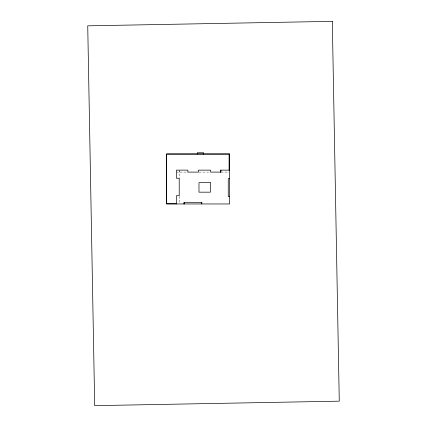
<?xml version="1.0" encoding="UTF-8"?>
<svg xmlns="http://www.w3.org/2000/svg" width="427" height="427" viewBox="0 0 427 427"><rect width="100%" height="100%" fill="white"/><g stroke="black" fill="none" stroke-linecap="round" stroke-linejoin="round"><path stroke-width="0.32" stroke-dasharray="2.13 1.6" d="M176.431 172.102L187.869 172.102M199.078 172.102L209.961 172.102M221.202 172.102L229.091 172.102M202.35 202.537L202.35 203.487M179.281 170.789L179.281 172.102M179.217 170.133L179.217 178.246M179.217 196.356L179.217 203.327"/><path stroke-width="0.64" d="M229.63 170.133L220.631 170.133L220.631 172.102M229.63 178.683L228.248 178.683L228.248 196.601L229.63 196.601M201.688 202.537L183.882 202.537L183.882 203.962M176.431 203.759L166.658 203.759L166.658 154.072L229.091 154.072L229.091 170.133M220.924 170.133L220.924 172.102L210.602 172.102L210.602 170.133L198.438 170.133L198.438 172.102L187.869 172.102L187.869 170.133L176.431 170.133L176.431 178.246L179.217 178.246L179.217 195.726L176.431 195.726L176.431 203.962M220.711 170.133L220.711 172.102M203.658 154.11L203.658 152.775L197.279 152.775L197.279 154.072M201.443 202.537L201.443 203.962M184.485 202.537L184.485 203.962M332.307 21.35L87.732 25.833L94.698 405.65L339.268 401.166L332.307 21.35M229.63 153.976L166.546 153.976L166.546 203.962L229.63 203.962L229.63 153.976M210.356 182.644L198.977 182.644L198.977 192.171L210.356 192.171L210.356 182.644"/></g></svg>
